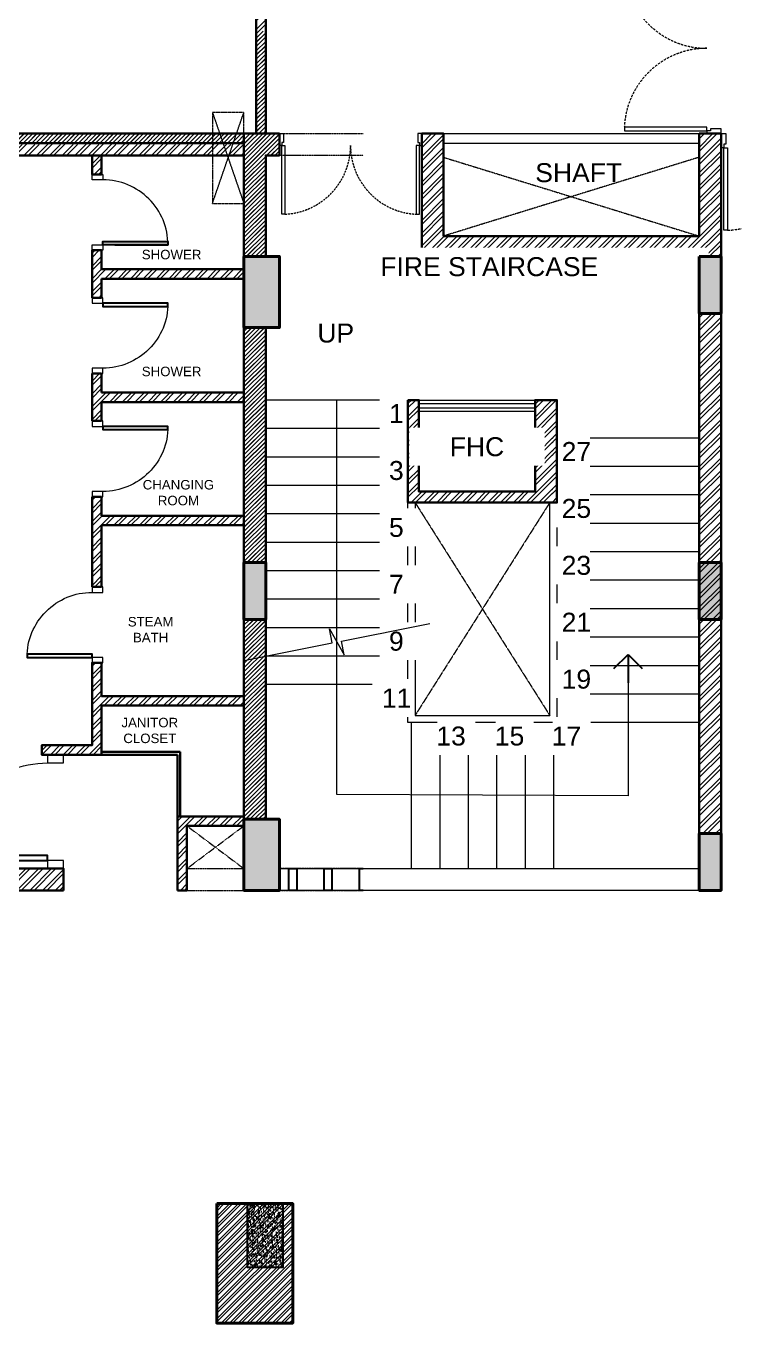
# Model space of a CAD drawing. Header units: millimetres. Extents: x 149548 to 2069915, y -1587483 to -1219800.
# Drawn here: x 1981179 to 1988646, y -1386812 to -1372922 of the extents above; entities that cross this region are included whole.
import ezdxf

# ---------------------------------------------------------------- set-up
doc = ezdxf.new("R2010")
doc.units = ezdxf.units.MM
doc.header["$MEASUREMENT"] = 0
for name, pattern in [('ACAD_ISO02W100', [15, 12, -3]), ('ACAD_ISO03W100', [30, 12, -18]), ('AUDIT_D_060311083008-3', [0, 0]), ('DASHED', [0.75, 0.5, -0.25]), ('HIDDEN', [0.375, 0.25, -0.125])]:
    doc.linetypes.add(name, pattern=pattern)
doc.layers.add('A-DOOR', color=140, linetype='AUDIT_D_060311083008-3', lineweight=5, transparency=0.5)
for name, color, linetype in [('A_furniture', 46, 'Continuous'), ('DOOR_MOFA', 7, 'Continuous'), ('Hatch', 8, 'Continuous'), ('STR.COLUMN', 1, 'Continuous')]:
    doc.layers.add(name, color=color, linetype=linetype)
for name, color, linetype, lineweight in [('BRICK WALL_MOFA', 8, 'Continuous', 30), ('CONCRETE_MOFA', 230, 'Continuous', 40), ('DIMENSION_MOFA', 62, 'HIDDEN', 15), ('DOOR DIM', 243, 'DASHED', 9), ('DOOR FRAME_MOFA', 42, 'Continuous', 15), ('DOOR SWING_MOFA', 49, 'ACAD_ISO03W100', 5), ('DOORS', 161, 'Continuous', 5), ('OVERHEAD LINES_MOFA', 252, 'ACAD_ISO02W100', 9), ('PARTITION HIGH_MOFA', 215, 'Continuous', 15), ('STAIRS_MOFA', 1, 'Continuous', 13), ('TEXT_MOFA', 222, 'Continuous', 18)]:
    doc.layers.add(name, color=color, linetype=linetype, lineweight=lineweight)
doc.layers.add('HATCH SOLID_MOFA', color=7, linetype='Continuous', lineweight=5, true_color=0x9c9c9c)
doc.layers.add('HATCH_LIGHT_MOFA', color=7, linetype='Continuous', lineweight=5, true_color=0x5b5b5b)
doc.styles.add('1-100', font='arial.ttf', dxfattribs={"height": 400})
doc.styles.get("Standard").update_dxf_attribs({"font": 'arial.ttf'})
doc.dimstyles.new('DIM 1-100 1', dxfattribs={"dimtxt": 200, "dimasz": 100, "dimexe": 50, "dimexo": 50, "dimgap": 50, "dimtad": 1, "dimdec": 1, "dimrnd": 5, "dimzin": 0, "dimdsep": 46, "dimtxsty": 'Standard', "dimblk": 'ARCHTICK', "dimcen": 100, "dimdle": 100, "dimclrd": 256, "dimclre": 256, "dimclrt": 256, "dimadec": 0, "dimazin": 0, "dimtfac": 1, "dimtdec": 1, "dimtix": 1, "dimtofl": 0, "dimtmove": 1, "dimatfit": 3, "dimldrblk": 'OPEN90', "dimfxl": 1, "dimtolj": 1, "dimtzin": 0, "dimlwd": -1, "dimlwe": -1, "dimarcsym": 0})
pattern_1 = [(45, (742592.73, -352676.83), (-67.351921, 67.351921), []), (45, (742637.63, -352676.83), (-67.351921, 67.351921), [])]

# ---------------------------------------------------------------- blocks, each defined once
blk = doc.blocks.new('D-150 thk wall_1.8m D leaf-new-flat-1')
at = {"layer": 'A-DOOR', "color": 252, "linetype": 'DASHED', "ltscale": 50}
for centre, start, end in [((-150, -30), 182.6352, 270), ((-150, -1770), 90, 177.3648)]:
    blk.add_arc(centre, 870, start, end, dxfattribs=at)
at = {"layer": 'DOORS', "flags": 128}
for points in [[(-150, 0), (0, 0), (0, -50), (-110, -50), (-110, -30), (-150, -30)], [(-150, -1800), (0, -1800), (0, -1750), (-110, -1750), (-110, -1770), (-150, -1770)]]:
    blk.add_lwpolyline(points, close=True, dxfattribs=at)
at = {"layer": 'DOORS'}
for points in [[(-150, -30), (-150, -70), (-1019, -70), (-1019, -30)], [(-150, -1770), (-150, -1730), (-1019, -1730), (-1019, -1770)]]:
    blk.add_lwpolyline(points, close=True, dxfattribs=at)
blk = doc.blocks.new('*U143')
at = {"layer": 'DIMENSION_MOFA'}
blk.add_blockref('D-150 thk wall_1.8m D leaf-new-flat-1', (0, 0), dxfattribs=at)
blk = doc.blocks.new('D-150 thk wall_1.8m D leaf-new-flat-5')
at = {"layer": 'A-DOOR', "color": 252, "linetype": 'DASHED', "ltscale": 50}
for centre, start, end in [((30, -150), 272.6352, 0), ((1770, -150), 180, 267.3648)]:
    blk.add_arc(centre, 870, start, end, dxfattribs=at)
at = {"layer": 'DOORS', "flags": 128}
for points in [[(0, -150), (0, 0), (50, 0), (50, -110), (30, -110), (30, -150)], [(1800, -150), (1800, 0), (1750, 0), (1750, -110), (1770, -110), (1770, -150)]]:
    blk.add_lwpolyline(points, close=True, dxfattribs=at)
at = {"layer": 'DOORS'}
for points in [[(30, -150), (70, -150), (70, -1019), (30, -1019)], [(1770, -150), (1730, -150), (1730, -1019), (1770, -1019)]]:
    blk.add_lwpolyline(points, close=True, dxfattribs=at)
blk = doc.blocks.new('*U177')
at = {"layer": 'DIMENSION_MOFA'}
blk.add_blockref('D-150 thk wall_1.8m D leaf-new-flat-5', (0, 0), dxfattribs=at)
blk = doc.blocks.new('_ArchTick')
at = {"color": 0, "linetype": 'ByBlock', "const_width": 0.15}
blk.add_lwpolyline([(-0.5, -0.5), (0.5, 0.5)], dxfattribs=at)
blk = doc.blocks.new('_Open90')
at = {"color": 0, "linetype": 'ByBlock', "lineweight": -2}
for p, q in [((-0.5, 0.5), (0, 0)), ((0, 0), (-1, 0)), ((0, 0), (-0.5, -0.5))]:
    blk.add_line(p, q, dxfattribs=at)
blk = doc.blocks.new('A$Cb9d54466')
at = {"layer": 'HATCH SOLID_MOFA'}
h = blk.add_hatch(dxfattribs=at)
h.set_pattern_fill('ANSI32', color=256, scale=10)
h.set_pattern_definition([(45, (22731.07, 15158.92), (-67.35192, 67.35192), []), (45, (22775.97, 15158.92), (-67.35192, 67.35192), [])])
h.paths.add_polyline_path([(-3300, 5170), (-3300, 4090), (-1730, 4090), (-1730, 5170), (-1960, 5170), (-1960, 4205), (-3185, 4205), (-3185, 5170)])
at = {"layer": 'BRICK WALL_MOFA'}
blk.add_lwpolyline([(-3300, 5170), (-3300, 4090), (-1730, 4090), (-1730, 5170), (-1960, 5170), (-1960, 4205), (-3185, 4205), (-3185, 5170)], close=True, dxfattribs=at)
at = {"layer": 'DIMENSION_MOFA'}
for p, q in [((-3185, 5170), (-1960, 5170)), ((-3185, 5135), (-1960, 5135)), ((-3185, 5090), (-1960, 5090)), ((-3185, 5055), (-1960, 5055))]:
    blk.add_line(p, q, dxfattribs=at)
at = {"layer": 'TEXT_MOFA', "insert": (-3185, 4779), "char_height": 200, "attachment_point": 1, "style": '1-100', "bg_fill": 2}
blk.add_mtext_dynamic_manual_height_columns('\\pxqc;FHC', width=1225, gutter_width=750, heights=[0], dxfattribs=at)
blk = doc.blocks.new('D-150 thk wall_1.8m D leaf-new')
at = {"layer": 'A-DOOR', "color": 252, "linetype": 'DASHED', "ltscale": 50}
for centre, start, end in [((30, -150), 272.6352, 0), ((1770, -150), 180, 267.3648)]:
    blk.add_arc(centre, 870, start, end, dxfattribs=at)
at = {"layer": 'DOORS', "flags": 128}
for points in [[(0, -150), (0, 0), (50, 0), (50, -110), (30, -110), (30, -150)], [(1800, -150), (1800, 0), (1750, 0), (1750, -110), (1770, -110), (1770, -150)]]:
    blk.add_lwpolyline(points, close=True, dxfattribs=at)
at = {"layer": 'DOORS'}
for points in [[(30, -150), (70, -150), (70, -1019), (30, -1019)], [(1770, -150), (1730, -150), (1730, -1019), (1770, -1019)]]:
    blk.add_lwpolyline(points, close=True, dxfattribs=at)
blk = doc.blocks.new('*U131')
at = {"layer": 'A-DOOR'}
blk.add_blockref('D-150 thk wall_1.8m D leaf-new', (0, 0), dxfattribs=at)
blk = doc.blocks.new('*U226')
blk.add_lwpolyline([(100, 230), (182, 230), (182, 0), (100, 0)], close=True)
blk = doc.blocks.new('*U225')
at = {"layer": 'DOOR FRAME_MOFA'}
for points in [[(50, 650), (50, 700), (150, 700), (150, 650)], [(50, 0), (50, 50), (150, 50), (150, 0)]]:
    blk.add_lwpolyline(points, close=True, dxfattribs=at)
at = {"layer": 'DOOR SWING_MOFA', "linetype": 'Continuous', "ltscale": 0.01}
blk.add_arc((150, 50), 600, 359.99997, 90.00003, dxfattribs=at)
at = {"layer": 'DOOR_MOFA'}
blk.add_lwpolyline([(150, 50), (150, 80), (750, 80), (750, 50)], close=True, dxfattribs=at)

msp = doc.modelspace()

# ---------------------------------------------------------------- hatches: boundary and pattern name
at = {"layer": 'Hatch'}
h = msp.add_hatch(dxfattribs=at)
h.set_pattern_fill('AR-CONC', color=256, scale=10, angle=180)
h.set_pattern_definition([(230, (975.34, 211593.04), (-71.7260183, 6.2752135), [7.5, -82.5]), (175, (975.34, 211593.04), (13.8751334, -75.2192134), [6, -66]), (280.4514445, (969.36, 211593.565), (-57.8508847, -68.9439991), [6.3740192, -70.1142112]), (226.1842, (975.34, 211573.04), (-106.724133, 16.551928), [11.25, -123.75]), (276.6356355, (966.44, 211574.42), (-93.4661946, -97.41186), [9.561034, -105.171376]), (171.184164, (975.34, 211573.04), (-93.4661945, -97.41186), [9, -99]), (201, (965.34, 211578.04), (-59.6907052, 40.261889), [7.5, -82.5]), (146, (965.34, 211578.04), (-24.3315332, -72.5150045), [6, -66]), (251.4514447, (960.36, 211581.4), (-84.0222377, -32.2531153), [6.374019, -70.1142112]), (217.5, (975.337, 211593.043), (-1.21598553, -33.28938538), [0, -65.2, 0, -67, 0, -66.25]), (187.5, (975.337, 211593.043), (-26.30695374, -39.4411712), [0, -38.2, 0, -63.7, 0, -25.25]), (147.5, (997.637, 211593.043), (-53.38224362, 2.25548717), [0, -25, 0, -78, 0, -103.5]), (137.5, (1007.637, 211593.043), (-58.3186169, -10.0104982), [0, -32.5, 0, -51.8, 0, -73.5])])
h.paths.add_polyline_path([(1983509.58, -1385335.8), (1983884.58, -1385335.8), (1983884.58, -1386010.8), (1983509.58, -1386010.8)])
at = {"layer": 'HATCH SOLID_MOFA'}
h = msp.add_hatch(dxfattribs=at)
h.set_pattern_fill('ANSI32', color=256, scale=10)
h.set_pattern_definition([(45, (2011773.15, -1366874.38), (-67.35192, 67.35192), []), (45, (2011818.05, -1366874.38), (-67.35192, 67.35192), [])])
h.paths.add_polyline_path([(1978732.68, -1374053.3), (1978732.68, -1370163.3), (1979257.68, -1370163.3), (1979257.68, -1370063.3), (1977203.11, -1370063.3), (1977203.11, -1370163.3), (1978632.68, -1370163.3), (1978632.68, -1374053.3), (1974682.04, -1374053.3), (1974682.04, -1374153.3), (1983472.07, -1374153.3), (1983472.07, -1374053.3), (1980932.62, -1374053.3), (1980932.62, -1370163.3), (1981369.29, -1370163.3), (1981369.29, -1370063.3), (1980207.68, -1370063.3), (1980207.68, -1370163.3), (1980832.62, -1370163.3), (1980832.62, -1374053.3)])
h.paths.add_polyline_path([(1983702.07, -1376098.3), (1983472.07, -1376098.3), (1983472.07, -1378575.2), (1983702.07, -1378575.2)])
h.paths.add_polyline_path([(1974682.07, -1376098.3), (1974582.2, -1376098.3), (1974582.2, -1381283.3), (1974682.07, -1381283.3)])
edge = h.paths.add_edge_path()
edge.add_line((1983472.07, -1374053.32), (1983472.07, -1375348.3))
edge.add_line((1983472.07, -1375348.3), (1983702.07, -1375348.3))
edge.add_line((1983702.07, -1375348.3), (1983702.07, -1374283.3))
edge.add_line((1983702.07, -1374283.3), (1983847.07, -1374283.3))
edge.add_line((1983847.07, -1374283.3), (1983847.07, -1374053.3))
edge.add_line((1983847.07, -1374053.3), (1983472.07, -1374053.3))
h.paths.add_polyline_path([(1983702.07, -1379175.2), (1983472.07, -1379175.2), (1983472.07, -1381283.3), (1983702.07, -1381283.3)])
h.paths.add_polyline_path([(1983602.04, -1371638.3), (1983702.07, -1371638.3), (1983702.07, -1374053.3), (1983602.04, -1374053.3)])
h.paths.add_polyline_path([(1976253.11, -1370163.3), (1975032.35, -1370163.3), (1975032.35, -1370063.3), (1976253.11, -1370063.3)], flags=17)
h.paths.add_polyline_path([(1974582.07, -1372748.78), (1974682.07, -1372748.78), (1974682.07, -1372313.3), (1974582.07, -1372313.3)])
h.paths.add_polyline_path([(1974682.2, -1371113.3), (1974582.07, -1371113.3), (1974582.07, -1370813.3), (1974682.2, -1370813.3)])
h.paths.add_polyline_path([(1974582.2, -1375348.3), (1965922.07, -1375348.3), (1965922.07, -1375578.3), (1974582.2, -1375578.3)])
h = msp.add_hatch(dxfattribs=at)
h.set_pattern_fill('ANSI32', color=256, scale=10)
h.set_pattern_definition(pattern_1)
h.paths.add_polyline_path([(1988502.07, -1374053.3), (1988272.07, -1374053.3), (1988272.07, -1375133.3), (1985577.07, -1375133.3), (1985577.07, -1374053.3), (1985347.07, -1374053.3), (1985347.07, -1375363.3), (1988272.07, -1375363.3), (1988272.07, -1375348.3), (1988502.07, -1375348.3)])
h = msp.add_hatch(dxfattribs=at)
h.set_pattern_fill('ANSI32', color=256, scale=10)
h.set_pattern_definition(pattern_1)
h.paths.add_polyline_path([(1988502.07, -1375948.3), (1988272.07, -1375948.3), (1988272.07, -1381433.3), (1988502.07, -1381433.3)])
at = {"layer": 'HATCH_LIGHT_MOFA'}
h = msp.add_hatch(dxfattribs=at)
h.set_pattern_fill('ANSI32', color=256, scale=10)
h.set_pattern_definition([(45, (2079217.07, -1366874.26), (-67.35192, 67.35192), []), (45, (2079261.97, -1366874.26), (-67.35192, 67.35192), [])])
h.paths.add_polyline_path([(1974582.07, -1374283.18), (1974582.07, -1372973.25), (1974682.07, -1372973.25), (1974682.07, -1374053.18), (1980832.68, -1374053.18), (1980832.68, -1372973.25), (1980932.68, -1372973.25), (1980932.68, -1374053.18), (1983602.07, -1374053.18), (1983602.07, -1372973.25), (1983702.07, -1372973.25), (1983702.07, -1374053.18), (1983847.07, -1374053.18), (1983847.07, -1374283.18), (1983702.07, -1374283.18), (1983702.07, -1375348.18), (1983472.07, -1375348.18), (1983472.07, -1374283.18), (1979352.07, -1374283.18), (1979352.07, -1381803.18), (1979122.07, -1381803.18), (1979122.07, -1374283.18), (1975032.56, -1374283.18), (1975032.56, -1375348.18), (1974802.56, -1375348.18), (1974802.56, -1374283.18)])
h.paths.add_polyline_path([(1981342.07, -1380603.18), (1981342.07, -1380503.18), (1981872.07, -1380503.18), (1981872.07, -1379633.18), (1981972.07, -1379633.18), (1981972.07, -1379983.18), (1983472.07, -1379983.18), (1983472.07, -1380083.18), (1981972.07, -1380083.18), (1981972.07, -1380603.18)], flags=17)
h.paths.add_polyline_path([(1974812.07, -1380603.18), (1974812.07, -1380503.18), (1976522.56, -1380503.18), (1976522.56, -1379853.18), (1976622.56, -1379853.18), (1976622.56, -1380503.18), (1976622.56, -1380603.18)], flags=17)
h.paths.add_polyline_path([(1976232.35, -1382033.18), (1981572.07, -1382033.18), (1981572.07, -1381803.18), (1976232.35, -1381803.18)])
h.paths.add_polyline_path([(1974582.07, -1381283.3), (1974812.07, -1381283.3), (1974812.07, -1376098.3), (1974582.07, -1376098.3)])
h.paths.add_polyline_path([(1974811.98, -1378783.15), (1974811.98, -1378683.15), (1976622.47, -1378683.15), (1976622.56, -1379053.18), (1976522.56, -1379053.18), (1976522.47, -1378783.15)], flags=16)
h.paths.add_polyline_path([(1983472.07, -1378183.18), (1983472.07, -1378575.08), (1983702.07, -1378575.08), (1983702.07, -1376098.18), (1983472.07, -1376098.18)], flags=17)
h.paths.add_polyline_path([(1983472.07, -1380083.18), (1983472.07, -1379175.08), (1983702.07, -1379175.08), (1983702.07, -1381283.18), (1983472.07, -1381283.18), (1983472.07, -1381253.18)], flags=17)
h.paths.add_polyline_path([(1977522.07, -1374283.18), (1977522.07, -1374483.18), (1977622.07, -1374483.18), (1977622.07, -1374283.18)], flags=17)
h.paths.add_polyline_path([(1976522.56, -1374283.18), (1976522.56, -1374483.18), (1976622.56, -1374483.18), (1976622.56, -1374283.18)], flags=17)
h.paths.add_polyline_path([(1976522.56, -1375783.18), (1976622.56, -1375783.18), (1976622.56, -1375283.18), (1976522.56, -1375283.18), (1976522.56, -1375483.18), (1975032.56, -1375483.18), (1975032.56, -1375583.18), (1976522.56, -1375583.18)], flags=17)
h.paths.add_polyline_path([(1977522.07, -1375283.18), (1977522.07, -1375783.18), (1977622.07, -1375783.18), (1977622.07, -1375583.18), (1979122.07, -1375583.18), (1979122.07, -1375483.18), (1977622.07, -1375483.18), (1977622.07, -1375283.18)], flags=17)
h.paths.add_polyline_path([(1977622.07, -1376583.18), (1977522.07, -1376583.18), (1977522.07, -1376883.18), (1979122.07, -1376883.18), (1979122.07, -1376783.18), (1977622.07, -1376783.18)], flags=17)
h.paths.add_polyline_path([(1976622.56, -1376883.18), (1976622.56, -1376583.18), (1976522.56, -1376583.18), (1976522.56, -1376783.18), (1974812.07, -1376783.18), (1974812.07, -1376883.18)], flags=17)
h.paths.add_polyline_path([(1981872.07, -1374283.18), (1981872.07, -1374483.18), (1981972.07, -1374483.18), (1981972.07, -1374283.18)], flags=17)
h.paths.add_polyline_path([(1980852.07, -1374283.18), (1980852.07, -1374483.18), (1980952.07, -1374483.18), (1980952.07, -1374283.18)], flags=17)
h.paths.add_polyline_path([(1979352.07, -1375483.18), (1979352.07, -1375583.18), (1980852.07, -1375583.18), (1980852.07, -1375783.18), (1980952.07, -1375783.18), (1980952.07, -1375283.18), (1980852.07, -1375283.18), (1980852.07, -1375483.18)], flags=17)
h.paths.add_polyline_path([(1983472.07, -1375583.18), (1983472.07, -1375483.18), (1981972.07, -1375483.18), (1981972.07, -1375283.18), (1981872.07, -1375283.18), (1981872.07, -1375783.18), (1981972.07, -1375783.18), (1981972.07, -1375583.18)], flags=17)
h.paths.add_polyline_path([(1980952.07, -1376583.18), (1980852.07, -1376583.18), (1980852.07, -1376783.18), (1979352.07, -1376783.18), (1979352.07, -1376883.18), (1980952.07, -1376883.18)], flags=17)
h.paths.add_polyline_path([(1983308.09, -1376883.18), (1981972.07, -1376883.18), (1981972.07, -1377083.18), (1981872.07, -1377083.18), (1981872.07, -1376583.18), (1981972.07, -1376583.18), (1981972.07, -1376783.18), (1983308.09, -1376783.18), (1983472.07, -1376783.18), (1983472.07, -1376783.23), (1983472.07, -1376783.27), (1983472.07, -1376883.18)], flags=17)
h.paths.add_polyline_path([(1981972.07, -1378083.18), (1983308.09, -1378083.18), (1983472.07, -1378083.18), (1983472.07, -1378183.18), (1983308.09, -1378183.18), (1981972.07, -1378183.18), (1981972.07, -1378833.18), (1981872.07, -1378833.18), (1981872.07, -1377883.18), (1981972.07, -1377883.18)], flags=17)
h = msp.add_hatch(dxfattribs=at)
h.set_pattern_fill('ANSI32', color=256, scale=10)
h.set_pattern_definition([(45, (2072338.24, -1366855.36), (-67.35192, 67.35192), []), (45, (2072383.14, -1366855.36), (-67.35192, 67.35192), [])])
h.paths.add_polyline_path([(1982772.07, -1382033.18), (1982772.07, -1381253.18), (1983472.07, -1381253.18), (1983472.07, -1381353.18), (1982872.07, -1381353.18), (1982872.07, -1382033.18)])
h = msp.add_hatch(dxfattribs=at)
h.set_pattern_fill('STEEL', color=256, scale=20)
h.set_pattern_definition([(45, (1891901.914, -1402433.3), (-44.90128, 44.90128), []), (45, (1891901.914, -1402401.55), (-44.90128, 44.90128), [])])
h.paths.add_polyline_path([(1969851.03, -1385335.8), (1970651.03, -1385335.8), (1970651.03, -1386595.8), (1969851.03, -1386595.8)])
h.paths.add_polyline_path([(1974297.08, -1385335.8), (1975097.08, -1385335.8), (1975097.08, -1386595.8), (1974297.08, -1386595.8)])
h.paths.add_polyline_path([(1978742.07, -1385335.8), (1979542.07, -1385335.8), (1979542.07, -1386595.8), (1978742.07, -1386595.8)])
h.paths.add_polyline_path([(1965407.08, -1385335.8), (1966207.08, -1385335.8), (1966207.08, -1386595.8), (1965407.08, -1386595.8)])
h.paths.add_polyline_path([(1960960.66, -1385335.8), (1961760.66, -1385335.8), (1961760.66, -1386595.8), (1960960.66, -1386595.8)])
h.paths.add_polyline_path([(1983187.08, -1385335.8), (1983987.08, -1385335.8), (1983987.08, -1386595.8), (1983187.08, -1386595.8)])
h.paths.add_polyline_path([(1956517.08, -1385335.8), (1957317.08, -1385335.8), (1957317.08, -1386498.3), (1956517.08, -1386498.3)])

# ---------------------------------------------------------------- linework, layer by layer
at = {"layer": 'A_furniture', "linetype": 'ByBlock', "lineweight": -2, "transparency": 16777216}
msp.add_lwpolyline([(1984730.63, -1382033.18), (1984690.74, -1382033.18), (1984690.74, -1381803.18), (1984730.63, -1381803.18)], dxfattribs=at)
at = {"layer": 'BRICK WALL_MOFA'}
for p, q in [((1983847.07, -1374053.18), (1983847.07, -1374283.18)), ((1981872.07, -1374483.18), (1981872.07, -1374283.18)), ((1981972.07, -1374483.18), (1981972.07, -1374283.18)), ((1981872.07, -1374483.18), (1981972.07, -1374483.18)), ((1981872.07, -1375783.18), (1981872.07, -1375283.18)), ((1981872.07, -1375283.18), (1981972.07, -1375283.18)), ((1981972.07, -1375483.18), (1981972.07, -1375283.18)), ((1981972.07, -1375483.18), (1983472.07, -1375483.18)), ((1981972.07, -1375583.18), (1983472.07, -1375583.18)), ((1981972.07, -1375783.18), (1981972.07, -1375583.18)), ((1983472.07, -1375483.18), (1983472.07, -1375583.18)), ((1981872.07, -1375783.18), (1981972.07, -1375783.18)), ((1981872.07, -1377083.18), (1981872.07, -1376583.18)), ((1981872.07, -1376583.18), (1981972.07, -1376583.18)), ((1981972.07, -1376783.18), (1981972.07, -1376583.18)), ((1981972.07, -1376783.18), (1983472.07, -1376783.18)), ((1981972.07, -1376883.18), (1983472.07, -1376883.18)), ((1981972.07, -1377083.18), (1981972.07, -1376883.18)), ((1981972.07, -1376883.18), (1981972.07, -1377083.18)), ((1981872.07, -1377083.18), (1981972.07, -1377083.18)), ((1981872.07, -1378833.18), (1981872.07, -1377883.18)), ((1981872.07, -1377883.18), (1981972.07, -1377883.18)), ((1981972.07, -1377883.18), (1981972.07, -1378083.18)), ((1981972.07, -1378083.18), (1983472.07, -1378083.18)), ((1981972.07, -1378183.18), (1983472.07, -1378183.18)), ((1981972.07, -1378183.18), (1981972.07, -1378833.18)), ((1981872.07, -1378833.18), (1981972.07, -1378833.18)), ((1982802.07, -1380573.18), (1981972.07, -1380573.18)), ((1982802.07, -1380573.18), (1982802.07, -1381253.18)), ((1982772.07, -1380603.18), (1981972.07, -1380603.18)), ((1982772.07, -1380603.18), (1982772.07, -1381253.18))]:
    msp.add_line(p, q, dxfattribs=at)
for points in [[(1978732.68, -1374053.3), (1978732.68, -1370163.3), (1979257.68, -1370163.3), (1979257.68, -1370063.3), (1977203.11, -1370063.3), (1977203.11, -1370163.3), (1978632.68, -1370163.3), (1978632.68, -1374053.3), (1974682.04, -1374053.3), (1974682.04, -1374153.3), (1983472.07, -1374153.3), (1983472.07, -1374053.3), (1980932.62, -1374053.3), (1980932.62, -1370163.3), (1981369.29, -1370163.3), (1981369.29, -1370063.3), (1980207.68, -1370063.3), (1980207.68, -1370163.3), (1980832.62, -1370163.3), (1980832.62, -1374053.3), (1978732.68, -1374053.3)], [(1983602.07, -1372973.25), (1983602.07, -1374053.18), (1980932.68, -1374053.18), (1980932.68, -1372973.25)], [(1983472.07, -1380083.18), (1981972.07, -1380083.18), (1981972.07, -1380603.18), (1981342.07, -1380603.18), (1981342.07, -1380503.18), (1981872.07, -1380503.18), (1981872.07, -1379633.18), (1981972.07, -1379633.18), (1981972.07, -1379983.18), (1983472.07, -1379983.18)], [(1981572.07, -1382033.18), (1981572.07, -1381803.18), (1976232.35, -1381803.18), (1976232.35, -1382033.18), (1981572.07, -1382033.18)]]:
    msp.add_lwpolyline(points, dxfattribs=at)
for points in [[(1983602.04, -1371638.3), (1983702.07, -1371638.3), (1983702.07, -1374053.3), (1983602.04, -1374053.3)], [(1988272.07, -1375348.3), (1988502.07, -1375348.3), (1988502.07, -1374053.3), (1988272.07, -1374053.3), (1988272.07, -1375133.3), (1985577.07, -1375133.3), (1985577.07, -1374053.3), (1985347.07, -1374053.3), (1985347.07, -1375363.3), (1988272.07, -1375363.3)], [(1988502.07, -1375948.3), (1988272.07, -1375948.3), (1988272.07, -1381433.3), (1988502.07, -1381433.3)], [(1983702.07, -1376098.18), (1983472.07, -1376098.18), (1983472.07, -1378575.08), (1983702.07, -1378575.08)], [(1983702.07, -1376098.3), (1983472.07, -1376098.3), (1983472.07, -1378575.2), (1983702.07, -1378575.2)], [(1983702.07, -1379175.08), (1983472.07, -1379175.08), (1983472.07, -1381283.18), (1983702.07, -1381283.18)], [(1983702.07, -1379175.2), (1983472.07, -1379175.2), (1983472.07, -1381283.3), (1983702.07, -1381283.3)], [(1982772.07, -1382033.18), (1982772.07, -1381253.18), (1983472.07, -1381253.18), (1983472.07, -1381353.18), (1982872.07, -1381353.18), (1982872.07, -1382033.18)]]:
    msp.add_lwpolyline(points, close=True, dxfattribs=at)
at = {"layer": 'CONCRETE_MOFA'}
for points in [[(1983472.07, -1378575.2), (1983702.07, -1378575.2), (1983702.07, -1379175.2), (1983472.07, -1379175.2)], [(1988272.07, -1378575.2), (1988502.07, -1378575.2), (1988502.07, -1379175.2), (1988272.07, -1379175.2)], [(1983472.07, -1381283.3), (1983847.07, -1381283.3), (1983847.07, -1382033.3), (1983472.07, -1382033.3)], [(1988272.07, -1381433.3), (1988502.07, -1381433.3), (1988502.07, -1382033.3), (1988272.07, -1382033.3)], [(1983187.08, -1385335.8), (1983987.08, -1385335.8), (1983987.08, -1386595.8), (1983187.08, -1386595.8)]]:
    msp.add_lwpolyline(points, close=True, dxfattribs=at)
at = {"layer": 'DOOR DIM', "ltscale": 0.2}
for p, q in [((1982872.07, -1381803.18), (1983472.07, -1381803.18)), ((1982872.07, -1382033.18), (1983472.07, -1382033.18))]:
    msp.add_line(p, q, dxfattribs=at)
for points in [[(1984730.63, -1374283.18), (1983847.07, -1374283.18), (1983847.07, -1374053.18), (1984730.63, -1374053.18)], [(1984730.63, -1381803.18), (1983847.07, -1381803.18), (1983847.07, -1382033.18), (1984730.63, -1382033.18)]]:
    msp.add_lwpolyline(points, dxfattribs=at)
at = {"layer": 'HATCH_LIGHT_MOFA', "linetype": 'DASHED', "ltscale": 0.25}
for p, q in [((1983140.76, -1374790.01), (1983472.07, -1373830.68)), ((1983140.76, -1373830.68), (1983472.07, -1374790.01))]:
    msp.add_line(p, q, dxfattribs=at)
at = {"layer": 'HATCH_LIGHT_MOFA', "ltscale": 0.5}
for p, q in [((1985572.07, -1374053.3), (1988272.07, -1374053.3)), ((1985577.07, -1374153.31), (1988272.07, -1374153.32))]:
    msp.add_line(p, q, dxfattribs=at)
at = {"layer": 'HATCH_LIGHT_MOFA', "linetype": 'DASHED', "ltscale": 0.5}
for p, q in [((1985577.07, -1374302.42), (1988272.07, -1375133.3)), ((1988272.07, -1374302.51), (1985577.07, -1375133.3))]:
    msp.add_line(p, q, dxfattribs=at)
at = {"layer": 'HATCH_LIGHT_MOFA', "linetype": 'DASHED', "ltscale": 0.25}
msp.add_lwpolyline([(1983472.07, -1373830.68), (1983140.76, -1373830.68), (1983140.76, -1374790.01), (1983472.07, -1374790.01)], close=True, dxfattribs=at)
at = {"layer": 'HATCH_LIGHT_MOFA'}
msp.add_lwpolyline([(1983471.49, -1379609.3), (1984403.05, -1379422.99), (1984373.63, -1379275.9), (1984530.52, -1379550.46), (1984501.1, -1379403.38), (1984730.63, -1379357.47)], dxfattribs=at)
at = {"layer": 'OVERHEAD LINES_MOFA', "ltscale": 0.03}
for p, q in [((1985277.07, -1377943.3), (1986697.07, -1380188.3)), ((1986697.07, -1377943.3), (1985277.07, -1380188.3))]:
    msp.add_line(p, q, dxfattribs=at)
at = {"layer": 'OVERHEAD LINES_MOFA', "ltscale": 0.01}
for p, q in [((1982872.07, -1381803.18), (1983472.07, -1381353.18)), ((1982872.07, -1381353.18), (1983472.07, -1381803.18))]:
    msp.add_line(p, q, dxfattribs=at)
at = {"layer": 'PARTITION HIGH_MOFA'}
msp.add_lwpolyline([(1983847.07, -1381803.3), (1988272.07, -1381803.3), (1988272.07, -1382033.3), (1983847.07, -1382033.3)], close=True, dxfattribs=at)
at = {"layer": 'STAIRS_MOFA'}
for p, q in [((1984730.63, -1376863.18), (1983702.07, -1376863.18)), ((1984730.63, -1376863.18), (1983702.07, -1376863.18)), ((1985202.07, -1376863.3), (1983702.07, -1376863.3)), ((1985202.07, -1376863.3), (1983702.07, -1376863.3)), ((1985202.07, -1376863.3), (1986772.07, -1376863.3)), ((1984730.63, -1377163.18), (1983702.07, -1377163.18)), ((1985202.07, -1377163.3), (1983702.07, -1377163.3)), ((1984730.63, -1377463.18), (1983702.07, -1377463.18)), ((1985202.07, -1377463.3), (1983702.07, -1377463.3)), ((1984730.63, -1377763.18), (1983702.07, -1377763.18)), ((1985202.07, -1377763.3), (1983702.07, -1377763.3)), ((1984730.63, -1378063.18), (1983702.07, -1378063.18)), ((1985202.07, -1378063.3), (1983702.07, -1378063.3)), ((1984730.63, -1378363.18), (1983702.07, -1378363.18)), ((1985202.07, -1378363.3), (1983702.07, -1378363.3)), ((1984730.63, -1378663.18), (1983702.07, -1378663.18)), ((1985202.07, -1378663.3), (1983702.07, -1378663.3)), ((1984730.63, -1378963.18), (1983702.07, -1378963.18)), ((1985202.07, -1378963.3), (1983702.07, -1378963.3)), ((1984730.63, -1379263.18), (1983702.07, -1379263.18)), ((1985202.07, -1379263.3), (1983702.07, -1379263.3))]:
    msp.add_line(p, q, dxfattribs=at)
at = {"layer": 'STAIRS_MOFA', "linetype": 'DASHED', "ltscale": 0.5}
for p, q in [((1988272.07, -1377263.3), (1986772.07, -1377263.3)), ((1988272.07, -1377563.3), (1986772.07, -1377563.3)), ((1988272.07, -1377863.3), (1986772.07, -1377863.3)), ((1988272.07, -1378163.3), (1986772.07, -1378163.3)), ((1988272.07, -1378463.3), (1986772.07, -1378463.3)), ((1988272.07, -1378763.3), (1986772.07, -1378763.3)), ((1988272.07, -1379063.3), (1986772.07, -1379063.3)), ((1988272.07, -1379363.3), (1986772.07, -1379363.3)), ((1984730.63, -1379563.18), (1983702.07, -1379563.18)), ((1985202.07, -1379563.3), (1983702.07, -1379563.3)), ((1988272.07, -1379663.3), (1986772.07, -1379663.3)), ((1984730.63, -1379863.18), (1983702.07, -1379863.18)), ((1985202.07, -1379863.3), (1983702.07, -1379863.3)), ((1988272.07, -1379963.3), (1986772.07, -1379963.3)), ((1985237.07, -1380263.3), (1985237.07, -1381803.3)), ((1985537.07, -1380263.3), (1985537.07, -1381803.3)), ((1985837.07, -1380263.3), (1985837.07, -1381803.3)), ((1986137.07, -1380263.3), (1986137.07, -1381803.3)), ((1986437.07, -1380263.3), (1986437.07, -1381803.3)), ((1986737.07, -1380263.3), (1986737.07, -1381803.3)), ((1988272.07, -1380263.3), (1986772.07, -1380263.3))]:
    msp.add_line(p, q, dxfattribs=at)
at = {"layer": 'STAIRS_MOFA'}
for points in [[(1986772.07, -1377943.3), (1986772.07, -1380263.3), (1985202.07, -1380263.3), (1985202.07, -1377943.3)], [(1985277.07, -1377943.3), (1985277.07, -1380188.3), (1986697.07, -1380188.3), (1986697.07, -1377943.3)]]:
    msp.add_lwpolyline(points, dxfattribs=at)
at = {"layer": 'STR.COLUMN', "color": 3}
msp.add_lwpolyline([(1983509.58, -1385335.8), (1983884.58, -1385335.8), (1983884.58, -1386010.8), (1983509.58, -1386010.8)], close=True, dxfattribs=at)

# ---------------------------------------------------------------- block references
at = {"layer": 'A_furniture', "linetype": 'ByBlock', "lineweight": -2, "transparency": 16777216}
for p in [(1983847.07, -1382033.18), (1984218.83, -1382033.18)]:
    msp.add_blockref('*U226', p, dxfattribs=at)
at = {"layer": 'DIMENSION_MOFA'}
for name, p in [('*U143', (1988502.07, -1372253.3)), ('*U177', (1988502.07, -1374053.32))]:
    msp.add_blockref(name, p, dxfattribs=at)
for name, p, xscale, yscale, zscale in [('*U131', (1983847.07, -1374053.2), 0.8333333333254646, 0.8333333333254646, 0.8333333333254646), ('*U177', (1983847.07, -1374053.32), 0.8333333333254646, 0.8333333333254646, 0.8333333333254646), ('*U225', (1982043.5, -1379633.18), -1.142857142856994, 1.142857142856995, 1.142857142856995), ('*U225', (1981657.79, -1381803.18), -1.714285714299218, 1.714285714299218, 1.714285714299218)]:
    msp.add_blockref(name, p, dxfattribs=dict(at, xscale=xscale, yscale=yscale, zscale=zscale))
at = {"layer": 'DIMENSION_MOFA', "xscale": -1.142857142856994, "yscale": 1.142857142856995, "zscale": 1.142857142856995, "rotation": 180}
msp.add_blockref('*U225', (1981814.93, -1377083.18), dxfattribs=at)

# ---------------------------------------------------------------- texts
at = {"layer": 'TEXT_MOFA', "insert": (1984407.55, -1374364.62), "char_height": 200, "attachment_point": 1, "style": '1-100'}
msp.add_mtext_dynamic_manual_height_columns('\\pxqc;SHAFT', width=5188.2274, gutter_width=750, heights=[0], dxfattribs=at)
at = {"layer": 'TEXT_MOFA', "insert": (1984246.56, -1376055.67), "char_height": 200, "width": 5188.2274, "attachment_point": 1, "style": '1-100'}
msp.add_mtext('UP', dxfattribs=at)
at = {"layer": 'TEXT_MOFA', "char_height": 100, "attachment_point": 1}
for s, width, insert in [('\\pxqc;CHANGING ROOM', 658.032, (1982453.37, -1377705.24)), ('\\pxqc;STEAM BATH', 658.032, (1982160.37, -1379149.86)), ('\\pxqc;JANITOR CLOSET', 1018.1724, (1981971.65, -1380213.04))]:
    msp.add_mtext_dynamic_manual_height_columns(s, width=width, gutter_width=12.5, heights=[0], dxfattribs=dict(at, insert=insert))

# ---------------------------------------------------------------- next in the draw order: texts
at = {"layer": 'TEXT_MOFA', "char_height": 200, "style": '1-100', "bg_fill": 2}
for s, width, gutter_width, insert, attachment_point in [('\\pxqc;FIRE STAIRCASE', 4425, 750, (1983847.07, -1375355.69), 1), ('1', 200, 12.5, (1985002.07, -1376905.1), 1), ('27', 200, 12.5, (1986822.39, -1377305.1), 1), ('3', 200, 12.5, (1985002.07, -1377505.1), 1), ('25', 200, 12.5, (1986822.39, -1377905.1), 1), ('5', 200, 12.5, (1985002.07, -1378105.1), 1), ('23', 200, 12.5, (1986822.39, -1378505.1), 1), ('7', 200, 12.5, (1985002.07, -1378705.1), 1), ('21', 200, 12.5, (1986822.39, -1379105.1), 1), ('9', 200, 12.5, (1985002.07, -1379305.1), 1), ('19', 200, 12.5, (1986822.39, -1379705.1), 1), ('11', 200, 12.5, (1984927.07, -1379905.1), 1), ('13', 200, 12.5, (1985812.03, -1380305.1), 3), ('15', 200, 12.5, (1986428.38, -1380305.1), 3), ('17', 200, 12.5, (1987028.38, -1380305.1), 3)]:
    msp.add_mtext_dynamic_manual_height_columns(s, width=width, gutter_width=gutter_width, heights=[0], dxfattribs=dict(at, insert=insert, attachment_point=attachment_point))
at = {"layer": 'TEXT_MOFA', "insert": (1982161.45, -1376510.83), "char_height": 100, "attachment_point": 1, "bg_fill": 2}
msp.add_mtext_dynamic_manual_height_columns('\\pxqc;SHOWER', width=1098.088, gutter_width=12.5, heights=[181.75], dxfattribs=at)

# ---------------------------------------------------------------- next in the draw order: linework, layer by layer
at = {"layer": 'BRICK WALL_MOFA'}
for points in [[(1979352.07, -1374283.18), (1983472.07, -1374283.18), (1983472.07, -1375348.18), (1983702.07, -1375348.18), (1983702.07, -1374283.18), (1983847.07, -1374283.18), (1983847.07, -1374053.18), (1983702.07, -1374053.18), (1983702.07, -1372973.25)], [(1983472.07, -1374053.32), (1983472.07, -1375348.3), (1983702.07, -1375348.3), (1983702.07, -1374283.3), (1983847.07, -1374283.3), (1983847.07, -1374053.3), (1983472.07, -1374053.3)]]:
    msp.add_lwpolyline(points, dxfattribs=at)
at = {"layer": 'CONCRETE_MOFA'}
for points in [[(1983472.07, -1375348.3), (1983847.07, -1375348.3), (1983847.07, -1376098.3), (1983472.07, -1376098.3)], [(1988272.07, -1375348.3), (1988502.07, -1375348.3), (1988502.07, -1375948.3), (1988272.07, -1375948.3)]]:
    msp.add_lwpolyline(points, close=True, dxfattribs=at)
at = {"layer": 'HATCH_LIGHT_MOFA'}
msp.add_lwpolyline([(1983471.49, -1379609.42), (1984403.05, -1379423.11), (1984373.63, -1379276.02), (1984530.52, -1379550.58), (1984501.1, -1379403.5), (1985432.66, -1379217.19)], dxfattribs=at)

# ---------------------------------------------------------------- next in the draw order: block references
at = {"layer": 'DIMENSION_MOFA', "xscale": -1.142857142856994, "yscale": 1.142857142856995, "zscale": 1.142857142856995, "rotation": 180}
msp.add_blockref('*U225', (1981814.93, -1375783.18), dxfattribs=at)

# ---------------------------------------------------------------- next in the draw order: leaders
at = {"layer": 'HATCH_LIGHT_MOFA'}
msp.add_leader([(1987522.07, -1379544.27), (1987522.07, -1381037.22), (1984451.6, -1381021.88), (1984452.41, -1376863.3)], dimstyle='DIM 1-100 1', override={"dimasz": 300}, dxfattribs=at)

# ---------------------------------------------------------------- next in the draw order: block references
at = {"layer": 'BRICK WALL_MOFA'}
msp.add_blockref('A$Cb9d54466', (1988502.07, -1382033.3), dxfattribs=at)

# ---------------------------------------------------------------- next in the draw order: texts
at = {"layer": 'TEXT_MOFA', "insert": (1982161.45, -1375277.99), "char_height": 100, "attachment_point": 1, "bg_fill": 2}
msp.add_mtext_dynamic_manual_height_columns('\\pxqc;SHOWER', width=1098.088, gutter_width=12.5, heights=[181.75], dxfattribs=at)

# ---------------------------------------------------------------- next in the draw order: hatches: boundary and pattern name
at = {"layer": 'HATCH_LIGHT_MOFA', "true_color": 0x525252}
h = msp.add_hatch(color=251, dxfattribs=at)
h.dxf.hatch_style = 1
h.paths.add_polyline_path([(1929082.07, -1355473.3), (1929082.07, -1356073.3), (1928852.07, -1356073.3), (1928852.07, -1355473.3)])
h.paths.add_polyline_path([(1941692.07, -1352333.3), (1942292.07, -1352333.3), (1942292.07, -1352563.3), (1941692.07, -1352563.3)])
h.paths.add_polyline_path([(1937422.07, -1352333.3), (1938022.07, -1352333.3), (1938022.07, -1352563.3), (1937422.07, -1352563.3)])
h.paths.add_polyline_path([(1932842.07, -1352333.3), (1933442.07, -1352333.3), (1933442.07, -1352563.3), (1932842.07, -1352563.3)])
h.paths.add_polyline_path([(1928852.07, -1352333.3), (1929452.07, -1352333.3), (1929452.07, -1352563.3), (1928852.07, -1352563.3)])
h.paths.add_polyline_path([(1941992.07, -1355473.3), (1942292.07, -1355473.3), (1942292.07, -1356173.3), (1941992.07, -1356173.3)])
h.paths.add_polyline_path([(1938852.07, -1355473.3), (1939152.07, -1355473.3), (1939152.07, -1356173.3), (1938852.07, -1356173.3)])
h.paths.add_polyline_path([(1936292.07, -1355473.3), (1936592.07, -1355473.3), (1936592.07, -1356173.3), (1936292.07, -1356173.3)])
h.paths.add_polyline_path([(1932842.07, -1355473.3), (1933142.07, -1355473.3), (1933142.07, -1356173.3), (1932842.07, -1356173.3)])
h.paths.add_polyline_path([(1945682.07, -1352333.3), (1946282.07, -1352333.3), (1946282.07, -1352563.3), (1945682.07, -1352563.3)])
h.paths.add_polyline_path([(1946282.07, -1355473.3), (1946282.07, -1356073.3), (1946052.07, -1356073.3), (1946052.07, -1355473.3)])
h.paths.add_polyline_path([(1939842.07, -1395533.3), (1939842.07, -1395233.3), (1939542.07, -1395233.3), (1939542.07, -1395533.3)])
h.paths.add_polyline_path([(1942292.07, -1395533.3), (1942292.07, -1395233.3), (1941992.07, -1395233.3), (1941992.07, -1395533.3)])
h.paths.add_polyline_path([(1945392.07, -1395533.3), (1945392.07, -1395233.3), (1945692.07, -1395233.3), (1945692.07, -1395533.3)])
h.paths.add_polyline_path([(1947274.67, -1402133.3), (1947605.57, -1402133.3), (1947459.63, -1402433.3), (1947118.28, -1402433.3)])
h.paths.add_polyline_path([(1945392.07, -1402133.3), (1945692.07, -1402133.3), (1945692.07, -1402433.3), (1945392.07, -1402433.3)])
h.paths.add_polyline_path([(1941464.36, -1402133.3), (1941132.97, -1402133.3), (1940974.7, -1402433.3), (1941317.05, -1402433.3)])
h.paths.add_polyline_path([(1939142.41, -1402133.3), (1939473.81, -1402133.3), (1939632.07, -1402433.3), (1939289.72, -1402433.3)])
h.paths.add_polyline_path([(1938677.81, -1399133.3), (1938977.81, -1399133.3), (1938957.59, -1399433.3), (1938657.26, -1399433.3)])
h.paths.add_polyline_path([(1939542.07, -1399133.3), (1939842.07, -1399133.3), (1939842.07, -1399433.3), (1939542.07, -1399433.3)])
h.paths.add_polyline_path([(1941992.07, -1399133.3), (1942292.07, -1399133.3), (1942292.07, -1399433.3), (1941992.07, -1399433.3)])
h.paths.add_polyline_path([(1945392.07, -1399133.3), (1945692.07, -1399133.3), (1945692.07, -1399433.3), (1945392.07, -1399433.3)])
h.paths.add_polyline_path([(1947842.07, -1397633.3), (1948142.07, -1397633.3), (1948142.07, -1399433.3), (1947842.07, -1399433.3)])
h.paths.add_polyline_path([(1947842.07, -1393733.3), (1948142.07, -1393733.3), (1948142.07, -1395533.3), (1947842.07, -1395533.3)])
h.paths.add_polyline_path([(1947842.07, -1389833.3), (1948142.07, -1389833.3), (1948142.07, -1391633.3), (1947842.07, -1391633.3)])
h.paths.add_polyline_path([(1945392.07, -1391333.3), (1945692.07, -1391333.3), (1945692.07, -1391633.3), (1945392.07, -1391633.3)])
h.paths.add_polyline_path([(1941992.07, -1391333.3), (1942292.07, -1391333.3), (1942292.07, -1391633.3), (1941992.07, -1391633.3)])
h.paths.add_polyline_path([(1939542.07, -1391333.3), (1939842.07, -1391333.3), (1939842.07, -1391633.3), (1939542.07, -1391633.3)])
h.paths.add_polyline_path([(1952245.93, -1375348.3), (1952695.93, -1375348.3), (1952695.93, -1376098.3), (1952245.93, -1376098.3)])
h.paths.add_polyline_path([(1947912.07, -1375348.3), (1948362.07, -1375348.3), (1948362.07, -1376098.3), (1947912.07, -1376098.3)])
h.paths.add_polyline_path([(1941842.07, -1375348.3), (1942292.07, -1375348.3), (1942292.07, -1376098.3), (1941842.07, -1376098.3)])
h.paths.add_polyline_path([(1938842.07, -1375348.3), (1939292.07, -1375348.3), (1939292.07, -1376098.3), (1938842.07, -1376098.3)])
h.paths.add_polyline_path([(1936142.07, -1375348.3), (1936592.07, -1375348.3), (1936592.07, -1376098.3), (1936142.07, -1376098.3)])
h.paths.add_polyline_path([(1929312.07, -1369038.3), (1929542.07, -1369038.3), (1929542.07, -1369638.3), (1929312.07, -1369638.3)])
h.paths.add_polyline_path([(1927581.95, -1369038.3), (1927812.07, -1369038.3), (1927812.07, -1369488.3), (1927581.95, -1369488.3)])
h.paths.add_polyline_path([(1932472.07, -1369038.3), (1933072.07, -1369038.3), (1933072.07, -1369338.3), (1932472.07, -1369338.3)])
h.paths.add_polyline_path([(1932622.07, -1370493.3), (1933072.07, -1370493.3), (1933072.07, -1371243.3), (1932622.07, -1371243.3)])
h.paths.add_polyline_path([(1929312.07, -1370643.3), (1929542.07, -1370643.3), (1929542.07, -1371243.3), (1929312.07, -1371243.3)])
h.paths.add_polyline_path([(1927582.07, -1370793.3), (1927812.07, -1370793.3), (1927812.07, -1371243.3), (1927582.07, -1371243.3)])
h.paths.add_polyline_path([(1932622.07, -1375048.3), (1933072.07, -1375048.3), (1933072.07, -1375798.3), (1932622.07, -1375798.3)])
h.paths.add_polyline_path([(1932842.07, -1379163.1), (1933072.07, -1379163.1), (1933072.07, -1379763.1), (1932842.07, -1379763.1)])
h.paths.add_polyline_path([(1932842.07, -1383268.3), (1933292.07, -1383268.3), (1933292.07, -1384018.3), (1932842.07, -1384018.3)])
h.paths.add_polyline_path([(1942062.07, -1383418.3), (1942292.07, -1383418.3), (1942292.07, -1384018.3), (1942062.07, -1384018.3)])
h.paths.add_polyline_path([(1942062.07, -1380793.3), (1942292.07, -1380793.3), (1942292.07, -1381818.3), (1942062.07, -1381818.3)])
h.paths.add_polyline_path([(1939542.07, -1380793.3), (1939772.07, -1380793.3), (1939772.07, -1384018.3), (1939542.07, -1384018.3)])
h.paths.add_polyline_path([(1939542.07, -1386003.3), (1940142.07, -1386003.3), (1940142.07, -1386233.3), (1939542.07, -1386233.3)])
h.paths.add_polyline_path([(1941692.07, -1386003.3), (1942292.07, -1386003.3), (1942292.07, -1386233.3), (1941692.07, -1386233.3)])
h.paths.add_polyline_path([(1947542.07, -1386003.3), (1948142.07, -1386003.3), (1948142.07, -1386233.3), (1947542.07, -1386233.3)])
h.paths.add_polyline_path([(1945392.07, -1386003.3), (1945992.07, -1386003.3), (1945992.07, -1386233.3), (1945392.07, -1386233.3)])
h.paths.add_polyline_path([(1945392.07, -1383418.3), (1945992.07, -1383418.3), (1945992.07, -1383648.3), (1945392.07, -1383648.3)])
h.paths.add_polyline_path([(1947912.07, -1380793.3), (1948142.07, -1380793.3), (1948142.07, -1384018.3), (1947912.07, -1384018.3)])
h.paths.add_polyline_path([(1952245.93, -1363673.3), (1952695.93, -1363673.3), (1952695.93, -1364423.3), (1952245.93, -1364423.3)])
h.paths.add_polyline_path([(1947912.07, -1363673.3), (1948362.07, -1363673.3), (1948362.07, -1364423.3), (1947912.07, -1364423.3)])
h.paths.add_polyline_path([(1941842.07, -1363673.3), (1942292.07, -1363673.3), (1942292.07, -1364423.3), (1941842.07, -1364423.3)])
h.paths.add_polyline_path([(1938842.07, -1363673.3), (1939292.35, -1363673.3), (1939292.35, -1364423.3), (1938842.07, -1364423.3)])
h.paths.add_polyline_path([(1936142.07, -1363673.3), (1936592.07, -1363673.3), (1936592.07, -1364423.3), (1936142.07, -1364423.3)])
h.paths.add_polyline_path([(1932842.07, -1363673.3), (1933292.07, -1363673.3), (1933292.07, -1364423.3), (1932842.07, -1364423.3)])
h.paths.add_polyline_path([(1927812.07, -1363903.3), (1927812.07, -1365173.3), (1927582.07, -1365173.3), (1927582.07, -1363673.3), (1929082.07, -1363673.3), (1929082.07, -1363903.3)])
h.paths.add_polyline_path([(1952465.93, -1360943.3), (1953177.07, -1360943.3), (1953177.07, -1361173.3), (1952465.93, -1361173.3)])
h.paths.add_polyline_path([(1946052.07, -1360943.3), (1946652.07, -1360943.3), (1946652.07, -1361173.3), (1946052.07, -1361173.3)])
h.paths.add_polyline_path([(1942292.07, -1359602.93), (1942292.07, -1360202.93), (1942062.07, -1360202.93), (1942062.07, -1359602.93)])
h.paths.add_polyline_path([(1933072.07, -1359602.93), (1933072.07, -1360202.93), (1932842.07, -1360202.93), (1932842.07, -1359602.93)])
h.paths.add_polyline_path([(1929082.07, -1360573.3), (1929082.07, -1361173.3), (1928852.07, -1361173.3), (1928852.07, -1360573.3)])
h.paths.add_polyline_path([(1974582.07, -1370063.3), (1975032.35, -1370063.3), (1975032.35, -1370813.3), (1974582.07, -1370813.3)])
h.paths.add_polyline_path([(1965472.07, -1370063.3), (1965922.63, -1370063.3), (1965922.63, -1370813.3), (1965472.07, -1370813.3)])
h.paths.add_polyline_path([(1956802.07, -1370063.3), (1957252.07, -1370063.3), (1957252.07, -1370813.3), (1956802.07, -1370813.3)])
h.paths.add_polyline_path([(1957177.07, -1385298.3), (1956802.07, -1385298.3), (1956802.07, -1385898.3), (1957177.07, -1385898.3)])
h.paths.add_polyline_path([(1974582.2, -1375348.3), (1975032.56, -1375348.3), (1975032.56, -1376098.3), (1974582.2, -1376098.3)])
h.paths.add_polyline_path([(1965472.35, -1375348.3), (1965922.07, -1375348.3), (1965922.07, -1376098.3), (1965472.35, -1376098.3)])
h.paths.add_polyline_path([(1956802.07, -1375348.3), (1957252.35, -1375348.3), (1957252.35, -1376098.3), (1956802.07, -1376098.3)])
h.paths.add_polyline_path([(1957252.07, -1382033.3), (1956802.07, -1382033.3), (1956802.07, -1381283.3), (1957252.35, -1381283.3)])
h.paths.add_polyline_path([(1965472.07, -1382033.3), (1965922.07, -1382033.3), (1965922.07, -1381283.3), (1965472.35, -1381283.3)])
h.paths.add_polyline_path([(1975032.07, -1382033.3), (1974582.07, -1382033.3), (1974582.07, -1381283.3), (1975032.35, -1381283.3)])
h.paths.add_polyline_path([(1983472.07, -1381283.3), (1983847.07, -1381283.3), (1983847.07, -1382033.3), (1983472.07, -1382033.3)])
h.paths.add_polyline_path([(1983472.07, -1378575.2), (1983702.07, -1378575.2), (1983702.07, -1379175.2), (1983472.07, -1379175.2)])
h.paths.add_polyline_path([(1988272.07, -1378575.2), (1988502.07, -1378575.2), (1988502.07, -1379175.2), (1988272.07, -1379175.2)])
h.paths.add_polyline_path([(1988272.07, -1381433.3), (1988502.07, -1381433.3), (1988502.07, -1382033.3), (1988272.07, -1382033.3)])
h.paths.add_polyline_path([(1988272.07, -1375348.3), (1988502.07, -1375348.3), (1988502.07, -1375948.3), (1988272.07, -1375948.3)])
h.paths.add_polyline_path([(1983472.07, -1375348.3), (1983847.07, -1375348.3), (1983847.07, -1376098.3), (1983472.07, -1376098.3)])
h.paths.add_polyline_path([(1983472.04, -1370063.3), (1983847.07, -1370063.3), (1983847.07, -1370813.3), (1983472.04, -1370813.3)])
h.paths.add_polyline_path([(1988272.07, -1370213.3), (1988502.07, -1370213.3), (1988502.07, -1370813.3), (1988272.07, -1370813.3)])
h.paths.add_polyline_path([(1988272.07, -1365533.3), (1988502.07, -1365533.3), (1988502.07, -1366133.32), (1988272.07, -1366133.32)])
h.paths.add_polyline_path([(1988272.07, -1363673.3), (1988502.07, -1363673.3), (1988502.07, -1364273.3), (1988272.07, -1364273.3)])
h.paths.add_polyline_path([(1985872.07, -1363673.3), (1986102.07, -1363673.3), (1986102.07, -1364423.3), (1985872.07, -1364423.3)])
h.paths.add_polyline_path([(1985872.07, -1365383.3), (1986102.07, -1365383.3), (1986102.07, -1366133.3), (1985872.07, -1366133.3)])
h.paths.add_polyline_path([(1983472.07, -1363673.3), (1983702.07, -1363673.3), (1983702.07, -1366133.3), (1983472.07, -1366133.3)])
h.paths.add_polyline_path([(1975032.07, -1363673.3), (1974582.07, -1363673.3), (1974582.07, -1364423.3), (1975032.07, -1364423.3), (1975032.07, -1363903.3)])
h.paths.add_polyline_path([(1965472.07, -1363673.3), (1965922.07, -1363673.3), (1965922.07, -1364423.3), (1965472.07, -1364423.3)])
h.paths.add_polyline_path([(1956802.07, -1363673.3), (1957252.07, -1363673.3), (1957252.07, -1364423.3), (1956802.07, -1364423.3)])
h.paths.add_polyline_path([(1957825.92, -1360943.3), (1958425.92, -1360943.3), (1958425.92, -1361173.3), (1957825.92, -1361173.3)])

# ---------------------------------------------------------------- next in the draw order: block references
at = {"layer": 'DIMENSION_MOFA', "xscale": 1.142857142856994, "yscale": 1.142857142856994, "zscale": 1.142857142856994}
msp.add_blockref('*U225', (1981814.93, -1375283.18), dxfattribs=at)

doc.saveas('drawing.dxf')
